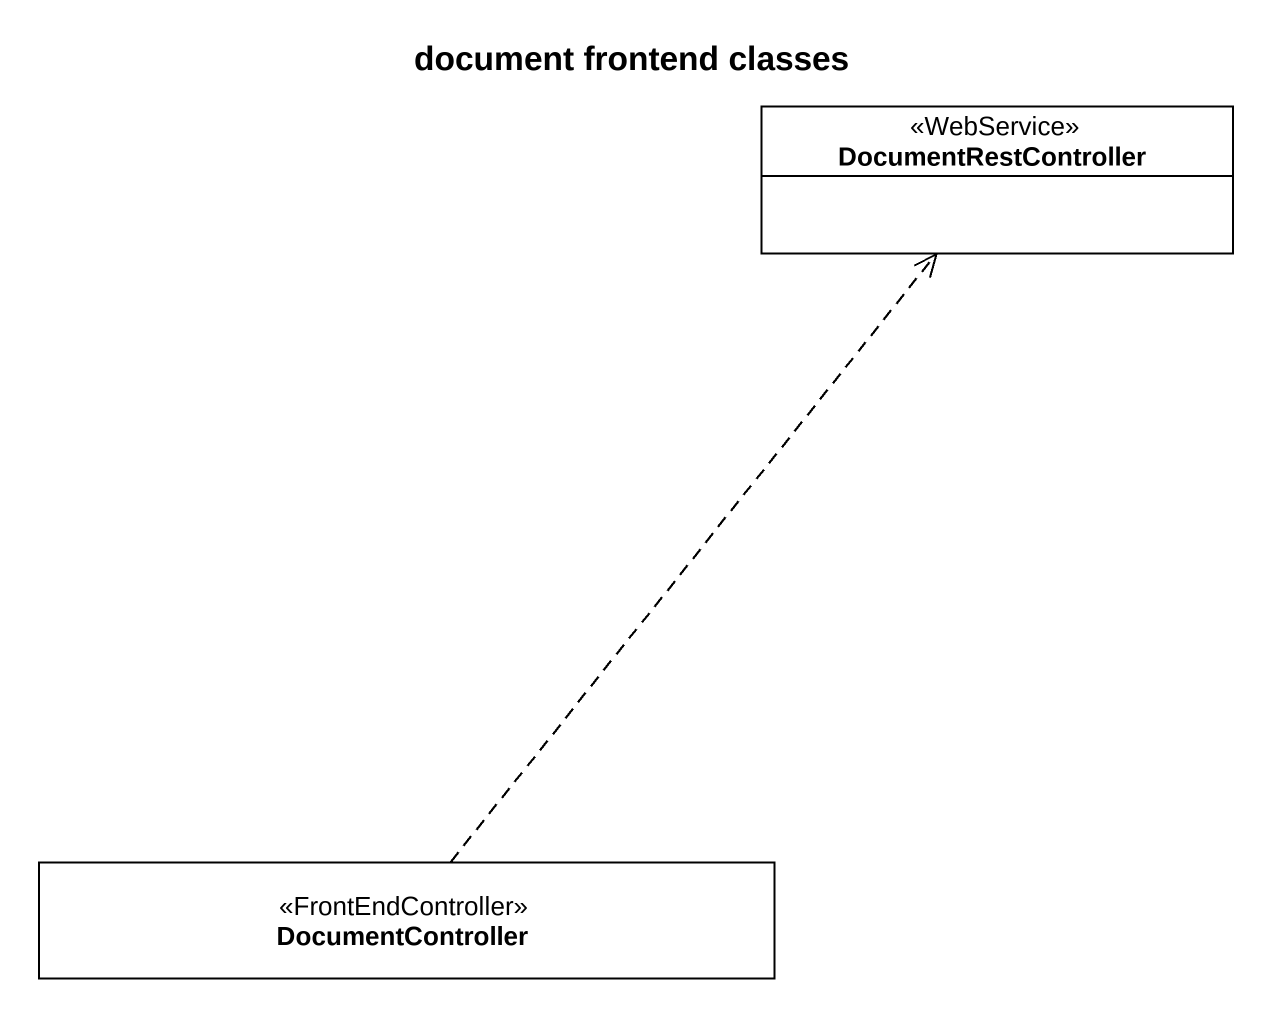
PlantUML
@startuml
title document frontend classes
hide circle
hide empty members
class DocumentRestController <<WebService>>
class DocumentController <<FrontEndController>>
DocumentController .up.> DocumentRestController
@enduml
